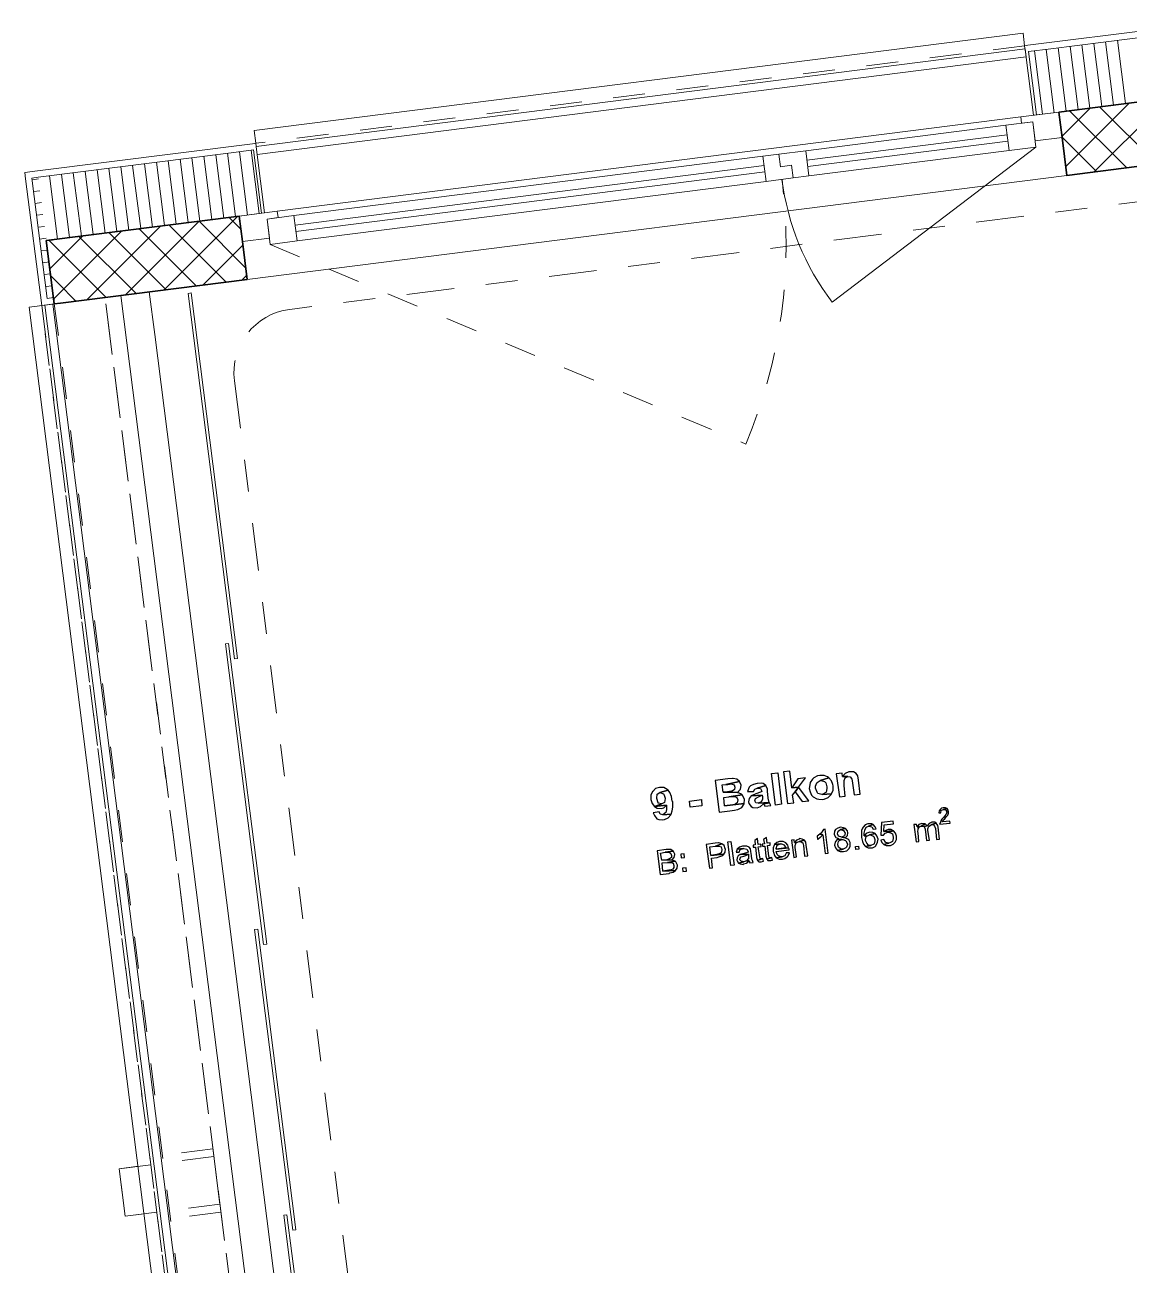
# Model space of a CAD drawing. Header units: metres. Extents: x 2713679.5 to 2713747.3, y 1226017.1 to 1226104.2.
# Drawn here: x 2713679.549 to 2713683.011, y 1226089.789 to 1226093.678 of the extents above; entities that cross this region are included whole.
import ezdxf

# ---------------------------------------------------------------- set-up
doc = ezdxf.new("R2010")
doc.units = ezdxf.units.M
doc.header["$MEASUREMENT"] = 0
for name, pattern in [('Strich 2', [0.141111, 0.070556, -0.070556]), ('Strich 2_1mm', [0.15, 0.1, -0.05]), ('Strichpunkt 3_1_1mm Achsen', [0.25, 0.15, -0.05, 0, -0.05])]:
    doc.linetypes.add(name, pattern=pattern)
doc.layers.add('plangrafiken', color=251, linetype='Continuous')
doc.layers.add('waende_stuetzen', color=250, linetype='Continuous')
doc.layers.add('texte', color=7, linetype='Continuous', true_color=0x000000)

msp = doc.modelspace()

# ---------------------------------------------------------------- linework, layer by layer
at = {"layer": 'plangrafiken', "color": 7, "linetype": 'Continuous', "lineweight": 13}
for p, q in [((2713682.6846, 1226093.6026), (2713680.274, 1226093.2966)), ((2713682.6878, 1226093.5778), (2713682.6846, 1226093.6026)), ((2713680.2771, 1226093.2718), (2713682.6878, 1226093.5778)), ((2713680.274, 1226093.2966), (2713680.2771, 1226093.2718)), ((2713679.9557, 1226092.7069), (2713679.9387, 1226092.8408)), ((2713680.3512, 1226087.1676), (2713679.6361, 1226092.8024)), ((2713679.6113, 1226092.7993), (2713680.3264, 1226087.1645)), ((2713680.6412, 1226087.3052), (2713679.9557, 1226092.7069)), ((2713679.844, 1226090.092), (2713679.9035, 1226090.0996)), ((2713679.8629, 1226089.9432), (2713679.844, 1226090.092)), ((2713679.9224, 1226089.9508), (2713679.8629, 1226089.9432))]:
    msp.add_line(p, q, dxfattribs=at)
at = {"layer": 'plangrafiken', "color": 7, "linetype": 'Strichpunkt 3_1_1mm Achsen', "lineweight": 18}
for p, q in [((2713683.1271, 1226093.1346), (2713680.3791, 1226092.7858)), ((2713680.2059, 1226092.5622), (2713680.8316, 1226087.6318))]:
    msp.add_line(p, q, dxfattribs=at)
at = {"layer": 'plangrafiken', "color": 7, "linetype": 'Continuous', "lineweight": 35}
for p, q in [((2713679.6159, 1226093.0014), (2713679.6357, 1226093.004)), ((2713679.6411, 1226092.803), (2713679.6159, 1226093.0014)), ((2713679.6609, 1226092.8056), (2713679.6411, 1226092.803))]:
    msp.add_line(p, q, dxfattribs=at)
at = {"layer": 'plangrafiken', "color": 7, "linetype": 'Strich 2_1mm', "lineweight": 13}
for p, q in [((2713679.7998, 1226092.8232), (2713679.6411, 1226092.803)), ((2713679.6411, 1226092.803), (2713680.3612, 1226087.1286)), ((2713680.5199, 1226087.1487), (2713679.7998, 1226092.8232))]:
    msp.add_line(p, q, dxfattribs=at)
at = {"layer": 'plangrafiken', "color": 7, "linetype": 'Strichpunkt 3_1_1mm Achsen', "lineweight": 18}
msp.add_arc((2713680.4043, 1226092.5874), 0.2, 97.2326, 187.2326, dxfattribs=at)
at = {"layer": 'texte'}
for points in [[(2713681.9018, 1226091.232), (2713681.8895, 1226091.3311), (2713681.9091, 1226091.3335), (2713681.9213, 1226091.2344), (2713681.9018, 1226091.232)], [(2713681.947, 1226091.3384), (2713681.9275, 1226091.336), (2713681.9397, 1226091.2369), (2713681.9593, 1226091.2393), (2713681.9556, 1226091.2626), (2713681.9642, 1226091.2736), (2713681.974, 1226091.2883), (2713681.9532, 1226091.2858)], [(2713682.0413, 1226091.325), (2713682.0339, 1226091.3237), (2713682.0229, 1226091.3176), (2713682.018, 1226091.3127), (2713682.0107, 1226091.3029), (2713682.0094, 1226091.2956), (2713682.0082, 1226091.2834), (2713682.0107, 1226091.2736), (2713682.0156, 1226091.2626), (2713682.0205, 1226091.2577), (2713682.0315, 1226091.2515), (2713682.0376, 1226091.2503), (2713682.051, 1226091.2491), (2713682.0547, 1226091.2503), (2713682.0669, 1226091.2552), (2713682.0755, 1226091.2638), (2713682.078, 1226091.2674), (2713682.0486, 1226091.265), (2713682.0474, 1226091.265), (2713682.0351, 1226091.2687), (2713682.0327, 1226091.2723), (2713682.0278, 1226091.2846), (2713682.0278, 1226091.2907), (2713682.0315, 1226091.3017), (2713682.0327, 1226091.3029), (2713682.0425, 1226091.3091), (2713682.0694, 1226091.3176), (2713682.0657, 1226091.3201), (2713682.0547, 1226091.325)], [(2713682.111, 1226091.3323), (2713682.0926, 1226091.3299), (2713682.1024, 1226091.2577), (2713682.1208, 1226091.2601), (2713682.1171, 1226091.2931), (2713682.1171, 1226091.298), (2713682.1171, 1226091.3091), (2713682.1208, 1226091.3176), (2713682.1293, 1226091.3213), (2713682.1122, 1226091.3213)], [(2713682.1342, 1226091.336), (2713682.1318, 1226091.336), (2713682.1208, 1226091.3311), (2713682.1122, 1226091.3213), (2713682.1293, 1226091.3213), (2713682.1367, 1226091.3201), (2713682.1404, 1226091.3152), (2713682.1416, 1226091.3139), (2713682.144, 1226091.3005), (2713682.1489, 1226091.2638), (2713682.1673, 1226091.2662), (2713682.1624, 1226091.3103), (2713682.1599, 1226091.3237), (2713682.155, 1226091.3311), (2713682.1465, 1226091.336)], [(2713681.5384, 1226091.287), (2713681.5261, 1226091.2834), (2713681.5176, 1226091.2748), (2713681.5163, 1226091.2748), (2713681.5114, 1226091.2626), (2713681.5114, 1226091.2503), (2713681.5114, 1226091.2491), (2713681.5151, 1226091.2369), (2713681.5224, 1226091.2271), (2713681.5457, 1226091.2356), (2713681.5347, 1226091.2381), (2713681.5347, 1226091.2393), (2713681.5298, 1226091.2528), (2713681.5298, 1226091.254), (2713681.531, 1226091.2662), (2713681.5396, 1226091.2711), (2713681.5653, 1226091.2785), (2713681.5628, 1226091.2809), (2713681.5518, 1226091.287)], [(2713681.7525, 1226091.3139), (2713681.7133, 1226091.3091), (2713681.7256, 1226091.2099), (2713681.7586, 1226091.2136), (2713681.7733, 1226091.2161), (2713681.7831, 1226091.2185), (2713681.7843, 1226091.2185), (2713681.7965, 1226091.2246), (2713681.7965, 1226091.2246), (2713681.8039, 1226091.2356), (2713681.8039, 1226091.2369), (2713681.7427, 1226091.2295), (2713681.7402, 1226091.2552), (2713681.7562, 1226091.2577), (2713681.7978, 1226091.2638), (2713681.7953, 1226091.2662), (2713681.7831, 1226091.2711), (2713681.7831, 1226091.2711), (2713681.7378, 1226091.2723), (2713681.7354, 1226091.2956), (2713681.7464, 1226091.2968), (2713681.7892, 1226091.3054), (2713681.7806, 1226091.3127), (2713681.7696, 1226091.3152), (2713681.7672, 1226091.3152)], [(2713681.7892, 1226091.3054), (2713681.7464, 1226091.2968), (2713681.7525, 1226091.2968), (2713681.7635, 1226091.298), (2713681.7721, 1226091.2956), (2713681.7745, 1226091.2883), (2713681.7733, 1226091.2809), (2713681.7659, 1226091.276), (2713681.7647, 1226091.276), (2713681.7513, 1226091.2736), (2713681.7378, 1226091.2723), (2713681.7831, 1226091.2711), (2713681.7916, 1226091.2809), (2713681.7929, 1226091.2809), (2713681.7941, 1226091.2944)], [(2713681.8443, 1226091.2993), (2713681.8332, 1226091.2968), (2713681.8235, 1226091.2919), (2713681.8198, 1226091.2883), (2713681.8149, 1226091.2748), (2713681.8332, 1226091.2748), (2713681.8369, 1226091.2821), (2713681.8443, 1226091.2846), (2713681.8724, 1226091.2931), (2713681.8638, 1226091.2993), (2713681.8577, 1226091.3005)], [(2713681.8724, 1226091.2931), (2713681.8443, 1226091.2846), (2713681.8553, 1226091.2834), (2713681.8589, 1226091.276), (2713681.8589, 1226091.2748), (2713681.8553, 1226091.2723), (2713681.8406, 1226091.2674), (2713681.8381, 1226091.2662), (2713681.8259, 1226091.2613), (2713681.8602, 1226091.2626), (2713681.8614, 1226091.2589), (2713681.8614, 1226091.2491), (2713681.8577, 1226091.2418), (2713681.8479, 1226091.2381), (2713681.8822, 1226091.2405), (2713681.8797, 1226091.254), (2713681.8773, 1226091.276), (2713681.8773, 1226091.2821)], [(2713681.996, 1226091.3176), (2713681.9727, 1226091.3139), (2713681.9532, 1226091.2858), (2713681.974, 1226091.2883)], [(2713681.974, 1226091.2883), (2713681.9642, 1226091.2736), (2713681.9862, 1226091.243), (2713682.007, 1226091.2454)], [(2713682.0694, 1226091.3176), (2713682.0425, 1226091.3091), (2713682.0449, 1226091.3091), (2713682.0559, 1226091.3054), (2713682.0596, 1226091.3017), (2713682.0633, 1226091.2895), (2713682.0633, 1226091.2834), (2713682.0608, 1226091.2723), (2713682.0596, 1226091.2711), (2713682.0486, 1226091.265), (2713682.078, 1226091.2674), (2713682.0829, 1226091.2785), (2713682.0829, 1226091.2919), (2713682.0816, 1226091.2968), (2713682.078, 1226091.3078)], [(2713681.5653, 1226091.2785), (2713681.5396, 1226091.2711), (2713681.5506, 1226091.2674), (2713681.5518, 1226091.2662), (2713681.5567, 1226091.254), (2713681.5567, 1226091.2528), (2713681.5543, 1226091.2405), (2713681.5457, 1226091.2356), (2713681.5224, 1226091.2271), (2713681.5604, 1226091.232), (2713681.5604, 1226091.2185), (2713681.5579, 1226091.2087), (2713681.5494, 1226091.2014), (2713681.5751, 1226091.2038), (2713681.5787, 1226091.2136), (2713681.58, 1226091.2258), (2713681.58, 1226091.2418), (2713681.5787, 1226091.2442), (2713681.5763, 1226091.2589), (2713681.5714, 1226091.2711)], [(2713681.635, 1226091.2258), (2713681.6326, 1226091.2442), (2713681.6705, 1226091.2491), (2713681.6717, 1226091.2295), (2713681.635, 1226091.2258)], [(2713681.7978, 1226091.2638), (2713681.7562, 1226091.2577), (2713681.7623, 1226091.2589), (2713681.7745, 1226091.2589), (2713681.7806, 1226091.2552), (2713681.7843, 1226091.2479), (2713681.7819, 1226091.2393), (2713681.7757, 1226091.2344), (2713681.7745, 1226091.2332), (2713681.7623, 1226091.232), (2713681.7427, 1226091.2295), (2713681.8039, 1226091.2369), (2713681.8051, 1226091.2491), (2713681.8039, 1226091.2528)], [(2713681.8259, 1226091.2613), (2713681.8198, 1226091.2528), (2713681.8173, 1226091.2418), (2713681.8186, 1226091.2369), (2713681.8259, 1226091.2271), (2713681.8308, 1226091.2246), (2713681.8443, 1226091.2234), (2713681.8553, 1226091.2271), (2713681.8651, 1226091.2356), (2713681.8834, 1226091.2393), (2713681.8822, 1226091.2405), (2713681.8479, 1226091.2381), (2713681.8406, 1226091.2393), (2713681.8369, 1226091.2454), (2713681.8394, 1226091.2528), (2713681.8491, 1226091.2577), (2713681.8602, 1226091.2626)], [(2713681.5371, 1226091.2112), (2713681.5188, 1226091.2075), (2713681.5224, 1226091.1989), (2713681.5298, 1226091.1891), (2713681.5359, 1226091.1867), (2713681.5494, 1226091.1855), (2713681.5543, 1226091.1867), (2713681.5653, 1226091.1916), (2713681.5738, 1226091.2014), (2713681.5751, 1226091.2038), (2713681.5494, 1226091.2014), (2713681.5408, 1226091.2038)], [(2713681.5224, 1226091.2271), (2713681.531, 1226091.2222), (2713681.5433, 1226091.221), (2713681.5518, 1226091.2234), (2713681.5604, 1226091.232)], [(2713681.8834, 1226091.2393), (2713681.8651, 1226091.2356), (2713681.8663, 1226091.2332), (2713681.8687, 1226091.2283), (2713681.8871, 1226091.2307)], [(2713682.4279, 1226091.2234), (2713682.423, 1226091.2222), (2713682.4181, 1226091.2185), (2713682.4157, 1226091.2136), (2713682.4144, 1226091.2075), (2713682.4206, 1226091.2075), (2713682.4206, 1226091.2087), (2713682.4218, 1226091.2148), (2713682.423, 1226091.2161), (2713682.4291, 1226091.2185), (2713682.4401, 1226091.221), (2713682.4352, 1226091.2234)], [(2713682.4401, 1226091.221), (2713682.4291, 1226091.2185), (2713682.4291, 1226091.2185), (2713682.4352, 1226091.2173), (2713682.4365, 1226091.2161), (2713682.4389, 1226091.2112), (2713682.4389, 1226091.2099), (2713682.4377, 1226091.2038), (2713682.4365, 1226091.2026), (2713682.4328, 1226091.1977), (2713682.4279, 1226091.1916), (2713682.4242, 1226091.1879), (2713682.4206, 1226091.183), (2713682.4206, 1226091.1818), (2713682.4181, 1226091.1757), (2713682.4169, 1226091.172), (2713682.4499, 1226091.1757), (2713682.4487, 1226091.1818), (2713682.4255, 1226091.1794), (2713682.4267, 1226091.183), (2713682.4279, 1226091.1842), (2713682.4328, 1226091.1891), (2713682.4377, 1226091.1953), (2713682.4414, 1226091.1989), (2713682.4426, 1226091.2002), (2713682.445, 1226091.2063), (2713682.445, 1226091.2112), (2713682.4438, 1226091.2161)], [(2713682.1942, 1226091.1732), (2713682.1918, 1226091.1732), (2713682.1832, 1226091.1696), (2713682.1771, 1226091.1622), (2713682.1746, 1226091.1598), (2713682.1722, 1226091.1524), (2713682.1722, 1226091.1414), (2713682.1722, 1226091.1304), (2713682.1746, 1226091.1182), (2713682.1783, 1226091.1096), (2713682.1832, 1226091.1035), (2713682.1844, 1226091.1023), (2713682.2015, 1226091.1047), (2713682.1942, 1226091.1059), (2713682.1881, 1226091.1121), (2713682.1844, 1226091.1206), (2713682.1844, 1226091.1243), (2713682.1869, 1226091.1329), (2713682.1881, 1226091.1341), (2713682.1807, 1226091.1353), (2713682.1807, 1226091.1439), (2713682.182, 1226091.1524), (2713682.182, 1226091.1537), (2713682.1869, 1226091.1622), (2713682.1942, 1226091.1659), (2713682.2089, 1226091.1708), (2713682.204, 1226091.1732)], [(2713682.2089, 1226091.1708), (2713682.1942, 1226091.1659), (2713682.1954, 1226091.1659), (2713682.204, 1226091.1634), (2713682.2089, 1226091.1561), (2713682.2174, 1226091.1573), (2713682.215, 1226091.1634)], [(2713682.2713, 1226091.1818), (2713682.2346, 1226091.1769), (2713682.2321, 1226091.1377), (2713682.2407, 1226091.1377), (2713682.2456, 1226091.1439), (2713682.2542, 1226091.1475), (2713682.2725, 1226091.1512), (2713682.2419, 1226091.1488), (2713682.2431, 1226091.1696), (2713682.2725, 1226091.1732)], [(2713682.3447, 1226091.1708), (2713682.3361, 1226091.1708), (2713682.3435, 1226091.1169), (2713682.352, 1226091.1182), (2713682.3496, 1226091.1451), (2713682.3484, 1226091.1475), (2713682.3496, 1226091.1573), (2713682.3533, 1226091.1634), (2713682.3459, 1226091.1634)], [(2713682.3606, 1226091.1745), (2713682.3606, 1226091.1745), (2713682.352, 1226091.1708), (2713682.3459, 1226091.1634), (2713682.3533, 1226091.1634), (2713682.3594, 1226091.1659), (2713682.3716, 1226091.1732), (2713682.3704, 1226091.1732)], [(2713682.3716, 1226091.1732), (2713682.3594, 1226091.1659), (2713682.3679, 1226091.1647), (2713682.3777, 1226091.1671)], [(2713682.3924, 1226091.1781), (2713682.3924, 1226091.1781), (2713682.3839, 1226091.1745), (2713682.3777, 1226091.1671), (2713682.3679, 1226091.1647), (2713682.3716, 1226091.1561), (2713682.3753, 1226091.1206), (2713682.3851, 1226091.1218), (2713682.3802, 1226091.1524), (2713682.3802, 1226091.1573), (2713682.3826, 1226091.1659), (2713682.3839, 1226091.1659), (2713682.3912, 1226091.1708), (2713682.4059, 1226091.1757), (2713682.4022, 1226091.1781)], [(2713682.4059, 1226091.1757), (2713682.3912, 1226091.1708), (2713682.3973, 1226091.1696), (2713682.401, 1226091.1659), (2713682.4034, 1226091.1586), (2713682.4071, 1226091.1243), (2713682.4169, 1226091.1255), (2713682.412, 1226091.1622), (2713682.4108, 1226091.1683)], [(2713681.8736, 1226091.1304), (2713681.8651, 1226091.1243), (2713681.8675, 1226091.1108), (2713681.8602, 1226091.1096), (2713681.8614, 1226091.1035), (2713681.8687, 1226091.1035), (2713681.8724, 1226091.0729), (2713681.8724, 1226091.0717), (2713681.8748, 1226091.0619), (2713681.8871, 1226091.0668), (2713681.8846, 1226091.0668), (2713681.8822, 1226091.068), (2713681.881, 1226091.0729), (2713681.8773, 1226091.1047), (2713681.8859, 1226091.1059), (2713681.8859, 1226091.1133), (2713681.8761, 1226091.1121)], [(2713682.0413, 1226091.1402), (2713682.0327, 1226091.1341), (2713682.0339, 1226091.1255), (2713682.0351, 1226091.1255), (2713682.0425, 1226091.1316), (2713682.0437, 1226091.1316), (2713682.051, 1226091.139)], [(2713682.0584, 1226091.1561), (2713682.0523, 1226091.1549), (2713682.051, 1226091.1524), (2713682.0449, 1226091.1439), (2713682.0413, 1226091.1402), (2713682.051, 1226091.139), (2713682.0584, 1226091.0802), (2713682.0669, 1226091.0815)], [(2713682.1061, 1226091.1622), (2713682.0975, 1226091.1598), (2713682.0902, 1226091.1549), (2713682.0877, 1226091.15), (2713682.0865, 1226091.1402), (2713682.0865, 1226091.1402), (2713682.0902, 1226091.1316), (2713682.0914, 1226091.1304), (2713682.1, 1226091.1267), (2713682.0963, 1226091.1255), (2713682.1098, 1226091.1243), (2713682.1134, 1226091.1243), (2713682.122, 1226091.1206), (2713682.1232, 1226091.1194), (2713682.1281, 1226091.1108), (2713682.1281, 1226091.1084), (2713682.1245, 1226091.0998), (2713682.1232, 1226091.0974), (2713682.1147, 1226091.0937), (2713682.0963, 1226091.09), (2713682.0963, 1226091.09), (2713682.1049, 1226091.0864), (2713682.1159, 1226091.0864), (2713682.1159, 1226091.0864), (2713682.1257, 1226091.0888), (2713682.1318, 1226091.0949), (2713682.1367, 1226091.1023), (2713682.1367, 1226091.1121), (2713682.1367, 1226091.1145), (2713682.1318, 1226091.1231), (2713682.1293, 1226091.1255), (2713682.1208, 1226091.1292), (2713682.1208, 1226091.1292), (2713682.1098, 1226091.1316), (2713682.1098, 1226091.1316), (2713682.1, 1226091.1341), (2713682.0963, 1226091.1414), (2713682.0988, 1226091.15), (2713682.1061, 1226091.1549), (2713682.122, 1226091.1586), (2713682.1159, 1226091.161)], [(2713682.122, 1226091.1586), (2713682.1061, 1226091.1549), (2713682.1159, 1226091.1524), (2713682.1208, 1226091.1439), (2713682.1183, 1226091.1353), (2713682.1098, 1226091.1316), (2713682.1208, 1226091.1292), (2713682.1281, 1226091.1365), (2713682.1293, 1226091.1451), (2713682.1281, 1226091.1512)], [(2713682.1979, 1226091.1475), (2713682.1979, 1226091.1475), (2713682.1881, 1226091.1439), (2713682.1869, 1226091.1426), (2713682.1807, 1226091.1353), (2713682.1881, 1226091.1341), (2713682.1966, 1226091.139), (2713682.215, 1226091.1426), (2713682.2077, 1226091.1463)], [(2713682.215, 1226091.1426), (2713682.1966, 1226091.139), (2713682.1991, 1226091.139), (2713682.2077, 1226091.1353), (2713682.2101, 1226091.1329), (2713682.2138, 1226091.1243), (2713682.2138, 1226091.1194), (2713682.2113, 1226091.1108), (2713682.2101, 1226091.1096), (2713682.2015, 1226091.1047), (2713682.1844, 1226091.1023), (2713682.193, 1226091.0974), (2713682.2028, 1226091.0974), (2713682.2064, 1226091.0974), (2713682.215, 1226091.1023), (2713682.2162, 1226091.1035), (2713682.2211, 1226091.1121), (2713682.2223, 1226091.1157), (2713682.2236, 1226091.1255), (2713682.2199, 1226091.1353)], [(2713682.2554, 1226091.1549), (2713682.2505, 1226091.1537), (2713682.2419, 1226091.1488), (2713682.2725, 1226091.1512), (2713682.2652, 1226091.1549)], [(2713682.2725, 1226091.1512), (2713682.2542, 1226091.1475), (2713682.2566, 1226091.1475), (2713682.2664, 1226091.1439), (2713682.2688, 1226091.1414), (2713682.2713, 1226091.1316), (2713682.2713, 1226091.1267), (2713682.2688, 1226091.1182), (2713682.2664, 1226091.1157), (2713682.2578, 1226091.1121), (2713682.2419, 1226091.1084), (2713682.2493, 1226091.1047), (2713682.2591, 1226091.1047), (2713682.2627, 1226091.1047), (2713682.2713, 1226091.1096), (2713682.2774, 1226091.1157), (2713682.2811, 1226091.1243), (2713682.2811, 1226091.1341), (2713682.2786, 1226091.1439)], [(2713681.5592, 1226091.0925), (2713681.531, 1226091.0888), (2713681.5408, 1226091.0142), (2713681.5689, 1226091.0178), (2713681.5714, 1226091.0191), (2713681.5812, 1226091.0215), (2713681.5885, 1226091.0264), (2713681.5494, 1226091.0252), (2713681.5469, 1226091.0509), (2713681.5641, 1226091.0521), (2713681.5873, 1226091.0558), (2713681.5775, 1226091.0594), (2713681.5787, 1226091.0607), (2713681.5457, 1226091.0594), (2713681.542, 1226091.0815), (2713681.5567, 1226091.0839), (2713681.5812, 1226091.0876), (2713681.5738, 1226091.0925), (2713681.5702, 1226091.0925)], [(2713681.7133, 1226091.1121), (2713681.6852, 1226091.1084), (2713681.695, 1226091.0337), (2713681.7048, 1226091.035), (2713681.7011, 1226091.0656), (2713681.7194, 1226091.068), (2713681.7243, 1226091.0692), (2713681.7341, 1226091.0729), (2713681.7402, 1226091.0778), (2713681.6999, 1226091.0741), (2713681.6962, 1226091.101), (2713681.7146, 1226091.1035), (2713681.7341, 1226091.1108), (2713681.7341, 1226091.1108), (2713681.7243, 1226091.1133), (2713681.7231, 1226091.1133)], [(2713681.7341, 1226091.1108), (2713681.7146, 1226091.1035), (2713681.7243, 1226091.1035), (2713681.7317, 1226091.101), (2713681.7341, 1226091.0925), (2713681.7341, 1226091.0913), (2713681.7317, 1226091.0827), (2713681.7292, 1226091.0802), (2713681.7182, 1226091.0766), (2713681.6999, 1226091.0741), (2713681.7402, 1226091.0778), (2713681.7439, 1226091.0839), (2713681.7451, 1226091.0949), (2713681.7439, 1226091.0949), (2713681.7415, 1226091.1047)], [(2713681.7623, 1226091.0423), (2713681.7525, 1226091.1169), (2713681.7623, 1226091.1182), (2713681.7721, 1226091.0435), (2713681.7623, 1226091.0423)], [(2713681.7819, 1226091.0937), (2713681.7819, 1226091.0937), (2713681.7794, 1226091.0839), (2713681.788, 1226091.0839), (2713681.7916, 1226091.0925), (2713681.7916, 1226091.0925), (2713681.8014, 1226091.0961)], [(2713681.8014, 1226091.1035), (2713681.799, 1226091.1035), (2713681.7892, 1226091.0998), (2713681.7892, 1226091.0998), (2713681.7819, 1226091.0937), (2713681.8014, 1226091.0961), (2713681.8027, 1226091.0961), (2713681.8124, 1226091.0937), (2713681.8161, 1226091.0864), (2713681.8161, 1226091.0839), (2713681.8112, 1226091.0827), (2713681.8002, 1226091.079), (2713681.7916, 1226091.0766), (2713681.8173, 1226091.0778), (2713681.8173, 1226091.0741), (2713681.8173, 1226091.0643), (2713681.8112, 1226091.057), (2713681.8198, 1226091.057), (2713681.8222, 1226091.0509), (2713681.832, 1226091.0521), (2713681.8296, 1226091.0582), (2713681.8283, 1226091.0619), (2713681.8271, 1226091.0741), (2713681.8247, 1226091.0864), (2713681.8235, 1226091.0949), (2713681.8198, 1226091.0998), (2713681.8124, 1226091.1035), (2713681.8112, 1226091.1035)], [(2713681.8455, 1226091.1267), (2713681.8369, 1226091.1206), (2713681.8381, 1226091.1072), (2713681.832, 1226091.1059), (2713681.832, 1226091.0998), (2713681.8394, 1226091.0998), (2713681.843, 1226091.0692), (2713681.843, 1226091.068), (2713681.8455, 1226091.0582), (2713681.8589, 1226091.0631), (2713681.8553, 1226091.0631), (2713681.854, 1226091.0643), (2713681.8528, 1226091.0692), (2713681.8479, 1226091.101), (2713681.8577, 1226091.1023), (2713681.8565, 1226091.1096), (2713681.8479, 1226091.1084)], [(2713681.8993, 1226091.1084), (2713681.8981, 1226091.1059), (2713681.8944, 1226091.0974), (2713681.8944, 1226091.0864), (2713681.8956, 1226091.0839), (2713681.8993, 1226091.0741), (2713681.9042, 1226091.0668), (2713681.9226, 1226091.0692), (2713681.9201, 1226091.0692), (2713681.9116, 1226091.0729), (2713681.9079, 1226091.0766), (2713681.9042, 1226091.0864), (2713681.9446, 1226091.0913), (2713681.9446, 1226091.0937), (2713681.9434, 1226091.0974), (2713681.9042, 1226091.0937), (2713681.9042, 1226091.0961), (2713681.9079, 1226091.1059), (2713681.9091, 1226091.1072), (2713681.9177, 1226091.1108)], [(2713681.9164, 1226091.1182), (2713681.9152, 1226091.1182), (2713681.9067, 1226091.1145), (2713681.8993, 1226091.1084), (2713681.9177, 1226091.1108), (2713681.9213, 1226091.1108), (2713681.9299, 1226091.1072), (2713681.9299, 1226091.1059), (2713681.9348, 1226091.0974), (2713681.9042, 1226091.0937), (2713681.9434, 1226091.0974), (2713681.9409, 1226091.1059), (2713681.9348, 1226091.1133), (2713681.9348, 1226091.1133), (2713681.9262, 1226091.1182)], [(2713681.9605, 1226091.1231), (2713681.9519, 1226091.1218), (2713681.9593, 1226091.068), (2713681.9678, 1226091.0692), (2713681.9642, 1226091.0986), (2713681.9642, 1226091.1047), (2713681.9666, 1226091.1133), (2713681.9678, 1226091.1145), (2713681.9617, 1226091.1145)], [(2713681.9776, 1226091.1267), (2713681.9764, 1226091.1255), (2713681.9678, 1226091.1218), (2713681.9617, 1226091.1145), (2713681.9678, 1226091.1145), (2713681.9764, 1226091.1182), (2713681.9935, 1226091.1218), (2713681.9862, 1226091.1255)], [(2713681.9935, 1226091.1218), (2713681.9764, 1226091.1182), (2713681.9825, 1226091.1169), (2713681.9874, 1226091.1133), (2713681.9899, 1226091.1047), (2713681.9935, 1226091.0717), (2713682.0033, 1226091.0729), (2713681.9984, 1226091.1059), (2713681.9972, 1226091.1157)], [(2713682.0963, 1226091.1255), (2713682.0902, 1226091.1182), (2713682.089, 1226091.1157), (2713682.0877, 1226091.1059), (2713682.0902, 1226091.0974), (2713682.0963, 1226091.09), (2713682.1147, 1226091.0937), (2713682.1061, 1226091.0949), (2713682.1, 1226091.0998), (2713682.0975, 1226091.1072), (2713682.0975, 1226091.1096), (2713682.1, 1226091.1182), (2713682.1012, 1226091.1194), (2713682.1098, 1226091.1243)], [(2713682.1538, 1226091.0925), (2713682.1526, 1226091.1023), (2713682.1624, 1226091.1035), (2713682.1636, 1226091.0937), (2713682.1538, 1226091.0925)], [(2713682.2419, 1226091.1243), (2713682.2321, 1226091.1218), (2713682.2358, 1226091.1145), (2713682.2419, 1226091.1084), (2713682.2578, 1226091.1121), (2713682.2578, 1226091.1121), (2713682.248, 1226091.1145), (2713682.2468, 1226091.1157)], [(2713681.5812, 1226091.0876), (2713681.5567, 1226091.0839), (2713681.5592, 1226091.0839), (2713681.5689, 1226091.0839), (2713681.5738, 1226091.0802), (2713681.5763, 1226091.0741), (2713681.5763, 1226091.068), (2713681.5702, 1226091.0631), (2713681.5616, 1226091.0607), (2713681.5457, 1226091.0594), (2713681.5787, 1226091.0607), (2713681.5849, 1226091.068), (2713681.5861, 1226091.0766), (2713681.5861, 1226091.0778), (2713681.5824, 1226091.0864)], [(2713681.5873, 1226091.0558), (2713681.5641, 1226091.0521), (2713681.5653, 1226091.0521), (2713681.5751, 1226091.0521), (2713681.5812, 1226091.0497), (2713681.5836, 1226091.0423), (2713681.5836, 1226091.0362), (2713681.58, 1226091.0313), (2713681.5751, 1226091.0288), (2713681.5677, 1226091.0276), (2713681.5494, 1226091.0252), (2713681.5885, 1226091.0264), (2713681.5934, 1226091.0337), (2713681.5934, 1226091.0337), (2713681.5946, 1226091.0435), (2713681.5934, 1226091.046), (2713681.5897, 1226091.0545)], [(2713681.6154, 1226091.079), (2713681.6057, 1226091.0778), (2713681.6069, 1226091.0668), (2713681.6167, 1226091.068)], [(2713681.7916, 1226091.0766), (2713681.7855, 1226091.0729), (2713681.7819, 1226091.0668), (2713681.7806, 1226091.0594), (2713681.7819, 1226091.057), (2713681.7867, 1226091.0497), (2713681.8027, 1226091.0545), (2713681.7941, 1226091.0558), (2713681.7904, 1226091.0607), (2713681.7916, 1226091.0656), (2713681.7941, 1226091.0692), (2713681.8027, 1226091.0717), (2713681.8088, 1226091.0741), (2713681.8173, 1226091.0778)], [(2713681.8112, 1226091.057), (2713681.8027, 1226091.0545), (2713681.7867, 1226091.0497), (2713681.7916, 1226091.0472), (2713681.8014, 1226091.046), (2713681.8014, 1226091.0472), (2713681.8112, 1226091.0497), (2713681.8124, 1226091.0509), (2713681.8198, 1226091.057)], [(2713681.8626, 1226091.0643), (2713681.8589, 1226091.0631), (2713681.8455, 1226091.0582), (2713681.8504, 1226091.0545), (2713681.8577, 1226091.0545), (2713681.8651, 1226091.0558)], [(2713681.8907, 1226091.068), (2713681.8871, 1226091.0668), (2713681.8748, 1226091.0619), (2713681.8785, 1226091.0582), (2713681.8871, 1226091.0582), (2713681.8932, 1226091.0594)], [(2713681.936, 1226091.0827), (2713681.936, 1226091.0815), (2713681.9311, 1226091.0729), (2713681.9226, 1226091.0692), (2713681.9042, 1226091.0668), (2713681.9054, 1226091.0668), (2713681.914, 1226091.0619), (2713681.9238, 1226091.0619), (2713681.9311, 1226091.0643), (2713681.9385, 1226091.0692), (2713681.9421, 1226091.0729), (2713681.9458, 1226091.0827)], [(2713681.6216, 1226091.035), (2713681.6105, 1226091.0337), (2713681.6118, 1226091.024), (2713681.6228, 1226091.0252)]]:
    msp.add_lwpolyline(points, close=True, dxfattribs=at)
at = {"layer": 'waende_stuetzen', "color": 7, "linetype": 'Continuous', "lineweight": 18}
for p, q in [((2713683.1992, 1226093.678), (2713682.6933, 1226093.6138)), ((2713683.2018, 1226093.6581), (2713682.7653, 1226093.6027)), ((2713682.6933, 1226093.6138), (2713682.6834, 1226093.6125)), ((2713682.6834, 1226093.6125), (2713682.6859, 1226093.5927)), ((2713682.6859, 1226093.5927), (2713682.7111, 1226093.3942)), ((2713682.7653, 1226093.6027), (2713682.6958, 1226093.5939)), ((2713682.721, 1226093.3955), (2713682.6958, 1226093.5939)), ((2713682.721, 1226093.3955), (2713682.7111, 1226093.3942)), ((2713682.7904, 1226093.4043), (2713682.721, 1226093.3955)), ((2713680.2628, 1226093.3053), (2713679.5882, 1226093.2197)), ((2713680.1959, 1226093.2767), (2713679.5907, 1226093.1999)), ((2713680.1959, 1226093.2767), (2713680.2653, 1226093.2855)), ((2713680.2628, 1226093.3053), (2713680.2727, 1226093.3066)), ((2713680.2653, 1226093.2855), (2713680.2905, 1226093.0871)), ((2713680.2727, 1226093.3066), (2713680.2752, 1226093.2867)), ((2713680.2752, 1226093.2867), (2713680.3004, 1226093.0883)), ((2713679.5882, 1226093.2197), (2713679.5485, 1226093.2147)), ((2713679.5485, 1226093.2147), (2713679.551, 1226093.1948)), ((2713679.551, 1226093.1948), (2713679.6014, 1226092.798)), ((2713679.5907, 1226093.1999), (2713679.5709, 1226093.1973)), ((2713679.5709, 1226093.1973), (2713679.6187, 1226092.8204)), ((2713680.221, 1226093.0782), (2713680.2905, 1226093.0871)), ((2713680.2905, 1226093.0871), (2713680.3004, 1226093.0883)), ((2713679.6386, 1226092.8229), (2713679.6159, 1226093.0014)), ((2713679.6014, 1226092.798), (2713679.6411, 1226092.803)), ((2713679.6187, 1226092.8204), (2713679.6386, 1226092.8229))]:
    msp.add_line(p, q, dxfattribs=at)
at = {"layer": 'waende_stuetzen', "color": 7, "linetype": 'Continuous', "lineweight": 13}
for p, q in [((2713682.6783, 1226093.6522), (2713680.2677, 1226093.3462)), ((2713682.6834, 1226093.6125), (2713682.6783, 1226093.6522)), ((2713680.3401, 1226093.0934), (2713682.6714, 1226093.3892)), ((2713682.6714, 1226093.3892), (2713682.7904, 1226093.4043)), ((2713682.6739, 1226093.3694), (2713682.6714, 1226093.3892)), ((2713680.2677, 1226093.3462), (2713680.2727, 1226093.3066)), ((2713681.9968, 1226093.2834), (2713682.6243, 1226093.3631)), ((2713682.6243, 1226093.3631), (2713682.7086, 1226093.3738)), ((2713682.6344, 1226093.2837), (2713682.6243, 1226093.3631)), ((2713682.7086, 1226093.3738), (2713682.6739, 1226093.3694)), ((2713682.7162, 1226093.3143), (2713682.7086, 1226093.3738)), ((2713682.7086, 1226093.3738), (2713682.7187, 1226093.2944)), ((2713682.0006, 1226093.2537), (2713682.6281, 1226093.3333)), ((2713682.6306, 1226093.3135), (2713682.0031, 1226093.2338)), ((2713682.8005, 1226093.325), (2713682.7162, 1226093.3143)), ((2713681.8629, 1226093.2664), (2713681.9125, 1226093.2727)), ((2713681.9125, 1226093.2727), (2713681.9968, 1226093.2834)), ((2713681.9176, 1226093.2331), (2713681.9125, 1226093.2727)), ((2713681.9968, 1226093.2834), (2713682.0069, 1226093.2041)), ((2713682.6344, 1226093.2837), (2713682.0069, 1226093.2041)), ((2713682.7187, 1226093.2944), (2713682.0798, 1226092.8089)), ((2713682.7187, 1226093.2944), (2713682.6344, 1226093.2837)), ((2713680.3922, 1226093.0798), (2713681.8629, 1226093.2664)), ((2713680.396, 1226093.05), (2713681.8667, 1226093.2367)), ((2713681.873, 1226093.1871), (2713681.8629, 1226093.2664)), ((2713681.9176, 1226093.2331), (2713681.9523, 1226093.2375)), ((2713681.9523, 1226093.2375), (2713681.9573, 1226093.1978)), ((2713682.8156, 1226093.2059), (2713680.2462, 1226092.8798)), ((2713681.8692, 1226093.2168), (2713680.3985, 1226093.0302)), ((2713681.9573, 1226093.1978), (2713681.873, 1226093.1871)), ((2713682.0069, 1226093.2041), (2713681.9573, 1226093.1978)), ((2713681.873, 1226093.1871), (2713680.4023, 1226093.0004)), ((2713680.221, 1226093.0782), (2713680.3401, 1226093.0934)), ((2713680.3079, 1226093.0691), (2713680.3922, 1226093.0798)), ((2713680.3401, 1226093.0934), (2713680.3426, 1226093.0735)), ((2713680.3922, 1226093.0798), (2713680.4023, 1226093.0004)), ((2713680.3426, 1226093.0735), (2713680.3079, 1226093.0691)), ((2713680.3079, 1226093.0691), (2713680.3154, 1226093.0096)), ((2713680.318, 1226092.9897), (2713680.3079, 1226093.0691)), ((2713680.3154, 1226093.0096), (2713680.2311, 1226092.9989)), ((2713680.4023, 1226093.0004), (2713680.318, 1226092.9897)), ((2713679.8494, 1226092.8295), (2713679.5617, 1226092.793)), ((2713680.5532, 1226087.284), (2713679.8494, 1226092.8295)), ((2713680.0702, 1226092.8373), (2713680.0603, 1226092.8361)), ((2713680.0603, 1226092.8361), (2713680.2057, 1226091.6903)), ((2713680.2156, 1226091.6915), (2713680.0702, 1226092.8373)), ((2713680.2655, 1226087.2474), (2713679.5617, 1226092.793)), ((2713680.1875, 1226091.7384), (2713680.1775, 1226091.7371)), ((2713680.1775, 1226091.7371), (2713680.2971, 1226090.7947)), ((2713680.3071, 1226090.7959), (2713680.1875, 1226091.7384)), ((2713680.2057, 1226091.6903), (2713680.2156, 1226091.6915)), ((2713680.279, 1226090.8427), (2713680.269, 1226090.8415)), ((2713680.269, 1226090.8415), (2713680.3886, 1226089.899)), ((2713680.3986, 1226089.9003), (2713680.279, 1226090.8427)), ((2713680.2971, 1226090.7947), (2713680.3071, 1226090.7959)), ((2713680.3704, 1226089.9471), (2713680.3605, 1226089.9459)), ((2713680.3605, 1226089.9459), (2713680.4801, 1226089.0034)), ((2713680.49, 1226089.0047), (2713680.3704, 1226089.9471)), ((2713680.3886, 1226089.899), (2713680.3986, 1226089.9003))]:
    msp.add_line(p, q, dxfattribs=at)
at = {"layer": 'waende_stuetzen', "color": 18, "linetype": 'Continuous', "lineweight": 0, "true_color": 0x000000}
for p, q in [((2713682.9, 1226093.6198), (2713682.9252, 1226093.4214)), ((2713682.9372, 1226093.6245), (2713682.9624, 1226093.4261)), ((2713682.9744, 1226093.6293), (2713682.9996, 1226093.4309)), ((2713682.7391, 1226093.3978), (2713682.714, 1226093.5962)), ((2713682.7763, 1226093.4025), (2713682.7512, 1226093.6009)), ((2713682.7884, 1226093.6057), (2713682.8135, 1226093.4073)), ((2713682.8256, 1226093.6104), (2713682.8508, 1226093.412)), ((2713682.8628, 1226093.6151), (2713682.888, 1226093.4167)), ((2713682.8121, 1226093.2336), (2713683.0108, 1226093.4323)), ((2713682.9013, 1226093.2168), (2713683.1322, 1226093.4477)), ((2713682.8002, 1226093.3277), (2713682.8893, 1226093.4169)), ((2713683.0033, 1226093.2297), (2713682.8244, 1226093.4086)), ((2713683.0974, 1226093.2417), (2713682.9185, 1226093.4206)), ((2713682.9091, 1226093.2178), (2713682.8003, 1226093.3266)), ((2713680.1471, 1226093.2705), (2713680.1722, 1226093.072)), ((2713680.1843, 1226093.2752), (2713680.2094, 1226093.0768)), ((2713680.2466, 1226093.0815), (2713680.2215, 1226093.2799)), ((2713680.2838, 1226093.0862), (2713680.2587, 1226093.2846)), ((2713679.8494, 1226093.2327), (2713679.8746, 1226093.0343)), ((2713679.8866, 1226093.2374), (2713679.9118, 1226093.039)), ((2713679.9238, 1226093.2421), (2713679.949, 1226093.0437)), ((2713679.961, 1226093.2469), (2713679.9862, 1226093.0484)), ((2713679.9982, 1226093.2516), (2713680.0234, 1226093.0532)), ((2713680.0355, 1226093.2563), (2713680.0606, 1226093.0579)), ((2713680.0727, 1226093.261), (2713680.0978, 1226093.0626)), ((2713680.1099, 1226093.2657), (2713680.135, 1226093.0673)), ((2713679.5715, 1226093.1924), (2713679.5914, 1226093.1949)), ((2713679.6262, 1226093.2044), (2713679.6514, 1226093.006)), ((2713679.6634, 1226093.2091), (2713679.6886, 1226093.0107)), ((2713679.7006, 1226093.2138), (2713679.7258, 1226093.0154)), ((2713679.7378, 1226093.2185), (2713679.763, 1226093.0201)), ((2713679.775, 1226093.2232), (2713679.8002, 1226093.0248)), ((2713679.8122, 1226093.228), (2713679.8374, 1226093.0296)), ((2713679.5762, 1226093.1552), (2713679.5961, 1226093.1577)), ((2713679.581, 1226093.118), (2713679.6008, 1226093.1205)), ((2713679.5857, 1226093.0808), (2713679.6055, 1226093.0833)), ((2713679.9857, 1226092.8468), (2713680.2167, 1226093.0777)), ((2713680.2263, 1226093.0368), (2713680.189, 1226093.0742)), ((2713679.5904, 1226093.0436), (2713679.6102, 1226093.0461)), ((2713679.7428, 1226092.8159), (2713679.9737, 1226093.0469)), ((2713679.8643, 1226092.8314), (2713680.0952, 1226093.0623)), ((2713680.0855, 1226092.8594), (2713679.9066, 1226093.0383)), ((2713680.1796, 1226092.8714), (2713680.0007, 1226093.0503)), ((2713680.2417, 1226092.9153), (2713680.0948, 1226093.0622)), ((2713679.5951, 1226093.0064), (2713679.615, 1226093.0089)), ((2713679.6376, 1226092.9891), (2713679.6242, 1226093.0025)), ((2713679.6451, 1226092.9304), (2713679.7307, 1226093.016)), ((2713679.657, 1226092.8363), (2713679.8522, 1226093.0314)), ((2713679.8972, 1226092.8355), (2713679.7183, 1226093.0144)), ((2713679.9914, 1226092.8475), (2713679.8125, 1226093.0264)), ((2713679.5998, 1226092.9692), (2713679.6197, 1226092.9717)), ((2713679.8031, 1226092.8236), (2713679.6376, 1226092.9891)), ((2713680.1072, 1226092.8622), (2713680.2326, 1226092.9875)), ((2713679.6046, 1226092.932), (2713679.6244, 1226092.9345)), ((2713679.6272, 1226092.9125), (2713679.6451, 1226092.9304)), ((2713679.6093, 1226092.8948), (2713679.6291, 1226092.8973)), ((2713679.653, 1226092.8676), (2713679.63, 1226092.8907)), ((2713680.2287, 1226092.8776), (2713680.2445, 1226092.8934)), ((2713679.614, 1226092.8576), (2713679.6338, 1226092.8601)), ((2713679.709, 1226092.8117), (2713679.653, 1226092.8676)), ((2713679.6391, 1226092.8184), (2713679.657, 1226092.8363))]:
    msp.add_line(p, q, dxfattribs=at)
at = {"layer": 'waende_stuetzen', "color": 7, "linetype": 'Strich 2_1mm', "lineweight": 13}
for p, q in [((2713682.6834, 1226093.6125), (2713680.2727, 1226093.3066)), ((2713680.318, 1226092.9897), (2713681.8094, 1226092.3638)), ((2713679.6609, 1226092.8056), (2713679.7998, 1226092.8232)), ((2713680.5023, 1226087.2876), (2713679.7998, 1226092.8232)), ((2713680.3052, 1226087.2525), (2713679.6014, 1226092.798)), ((2713679.6014, 1226092.798), (2713680.3039, 1226087.2624)), ((2713679.844, 1226090.092), (2713680.1416, 1226090.1298)), ((2713680.1605, 1226089.981), (2713680.1416, 1226090.1298)), ((2713679.8629, 1226089.9432), (2713679.844, 1226090.092)), ((2713679.8629, 1226089.9432), (2713680.1605, 1226089.981))]:
    msp.add_line(p, q, dxfattribs=at)
at = {"layer": 'waende_stuetzen', "color": 7, "linetype": 'Continuous', "lineweight": 35}
for p, q in [((2713683.2269, 1226093.4597), (2713682.7904, 1226093.4043)), ((2713682.7904, 1226093.4043), (2713682.8005, 1226093.325)), ((2713682.8005, 1226093.325), (2713682.8156, 1226093.2059)), ((2713682.8156, 1226093.2059), (2713683.2521, 1226093.2613)), ((2713680.221, 1226093.0782), (2713679.6159, 1226093.0014)), ((2713680.221, 1226093.0782), (2713680.2311, 1226092.9989)), ((2713680.2311, 1226092.9989), (2713680.2462, 1226092.8798)), ((2713679.6609, 1226092.8056), (2713680.2462, 1226092.8798)), ((2713679.6386, 1226092.8229), (2713679.6411, 1226092.803)), ((2713679.6411, 1226092.803), (2713679.6609, 1226092.8056))]:
    msp.add_line(p, q, dxfattribs=at)
at = {"layer": 'waende_stuetzen', "color": 7, "linetype": 'Strich 2', "lineweight": 13}
for p, q in [((2713680.1385, 1226090.1546), (2713679.9797, 1226090.1344)), ((2713680.1636, 1226089.9562), (2713680.0049, 1226089.936))]:
    msp.add_line(p, q, dxfattribs=at)
at = {"layer": 'waende_stuetzen', "color": 7, "linetype": 'Strich 2_1mm', "lineweight": 13}
msp.add_arc((2713680.318, 1226092.9897), 1.6175, 337.2326, 7.2326, dxfattribs=at)
at = {"layer": 'waende_stuetzen', "color": 7, "linetype": 'Continuous', "lineweight": 13}
msp.add_arc((2713682.7187, 1226093.2944), 0.8025, 187.2326, 217.2326, dxfattribs=at)

doc.saveas('drawing.dxf')
